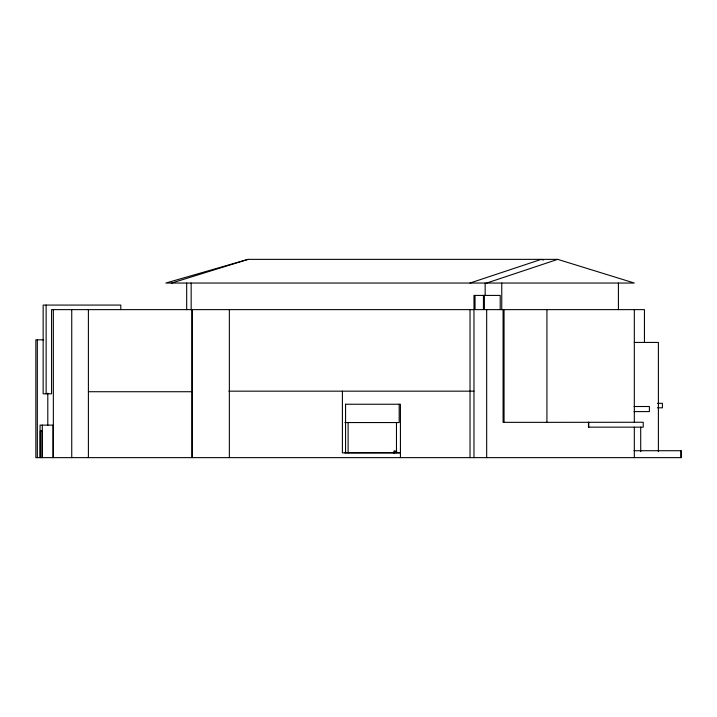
<?xml version="1.0" encoding="UTF-8"?>
<svg xmlns="http://www.w3.org/2000/svg" width="717" height="717" viewBox="0 0 717 717"><rect width="100%" height="100%" fill="white"/><g stroke="black" fill="none" stroke-linecap="round" stroke-linejoin="round"><path stroke-width="1.08" d="M486.673 283.045L557.718 259.366L634.321 283.045L165.815 283.045L248.073 259.366L557.718 259.366M470.02 283.045L541.245 259.366L543.352 260.074M171.65 283.045L248.073 259.366M473.982 309.627L51.57 309.627L51.57 393.803L43.154 393.803L43.154 305.075L120.806 305.075L120.806 309.627M483.482 309.627L475.048 309.627L475.048 295.422M43.612 339.831L35.85 339.831L35.85 457.634L681.15 457.634L681.15 450.724L634.007 450.724M634.294 342.43L658.394 342.43L658.394 451.665M228.893 391.168L473.973 391.168M88.397 391.724L191.869 391.724M657.408 403.312L662.418 403.312L662.418 407.812L657.408 407.812M345.442 404.245L400.427 404.245L400.427 457.634M634.025 406.512L649.405 406.512L649.405 411.594L634.025 411.594M344.868 422.555L399.181 422.555L399.181 404.245M42.446 430.953L40.304 430.953L40.304 457.634M396.851 451.127L393.884 451.127L393.884 453.296M344.868 452.786L400.427 452.786L342.403 452.875L342.403 391.168M681.042 450.724L681.042 457.634M644.449 342.43L644.449 309.627L484.396 309.627L484.396 295.422M640.711 427.153L640.711 451.665M634.321 309.627L634.321 422.259M634.321 427.153L634.321 457.634M618.413 283.045L618.413 309.627M588.756 422.259L588.756 427.153M588.478 422.259L588.478 427.153L643.239 427.153L643.239 422.259L545.969 422.349M546.937 309.627L546.937 422.349L503.083 422.349L503.083 309.627M504.051 309.627L504.051 422.349M501.757 283.045L501.757 309.627M500.206 309.627L500.206 295.422L473.982 295.422L473.973 457.634M486.673 309.627L486.673 457.634M485.158 283.045L485.158 295.234M483.446 295.422L483.446 309.627M470.02 309.627L470.02 457.634M396.474 422.555L396.474 452.786M394.691 451.127L394.691 452.786M348.121 422.555L348.121 452.786M345.567 404.245L345.567 452.786M229.359 309.627L229.359 457.634M192.335 309.627L192.335 457.634M191.869 309.627L191.869 457.634M191.161 283.045L191.161 309.627M186.68 283.045L186.68 309.627M88.397 309.627L88.397 457.634M71.736 309.627L71.736 457.634M53.345 309.627L53.345 457.634M52.995 457.634L52.995 425.127L40.071 425.127L40.071 457.634M47.797 393.176L47.797 425.405M46.13 305.075L46.13 393.803M42.294 425.127L42.294 457.634M42.061 430.953L42.061 457.634M37.329 339.831L37.329 457.634"/></g></svg>
